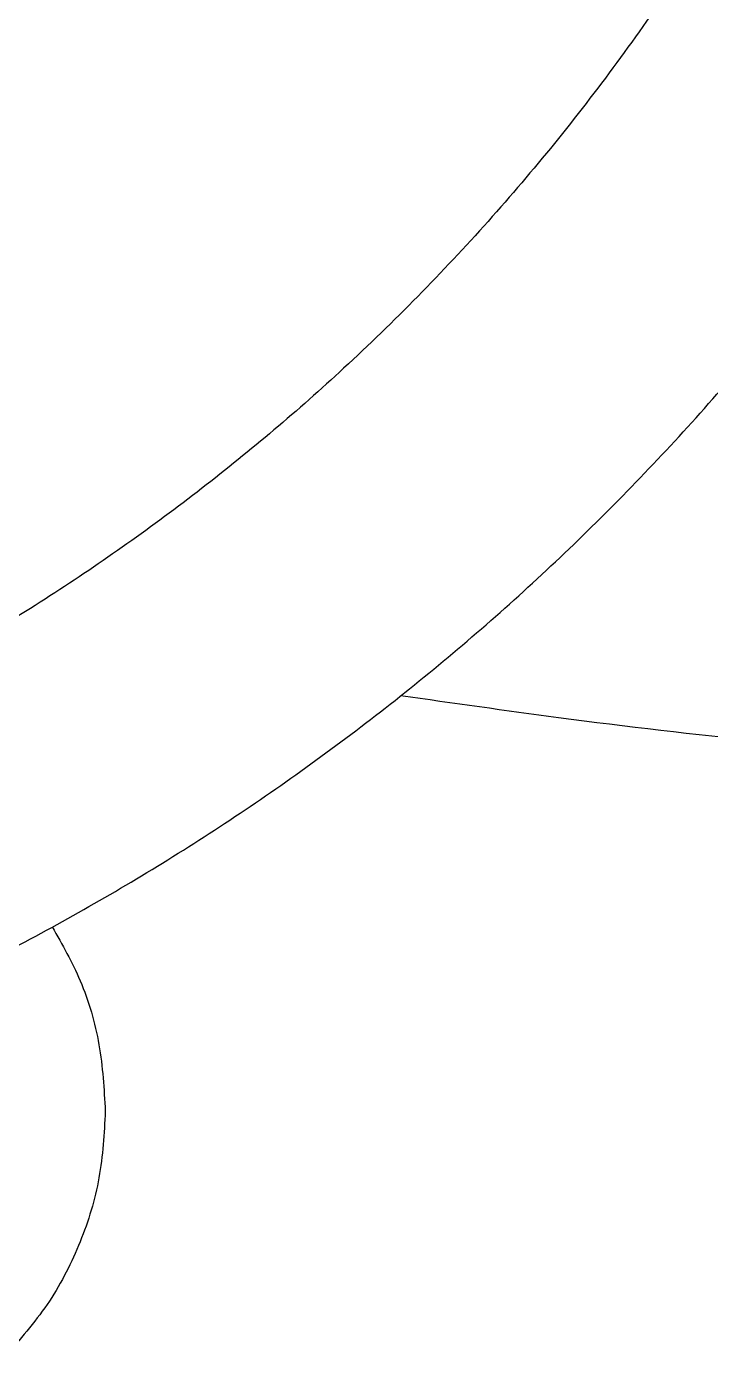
# Model space of a CAD drawing. Header units: millimetres. Extents: x 1953 to 4389, y 564 to 2287.
# Drawn here: x 3018.6 to 3066.4, y 821.6 to 914.3 of the extents above; entities that cross this region are included whole.
import ezdxf

# ---------------------------------------------------------------- set-up
doc = ezdxf.new("R2010")
doc.units = ezdxf.units.MM

msp = doc.modelspace()

# ---------------------------------------------------------------- linework, layer by layer
at = {"color": 7, "linetype": 'Continuous', "lineweight": 25}
for points, knots in [([(2938.32, 830.528), (2940.88, 830.553), (2944.46, 830.588), (2949.73, 830.867), (2954.194, 831.202), (2959.51, 831.768), (2965.079, 832.541), (2970.892, 833.551), (2976.864, 834.807), (2982.94, 836.318), (2989.078, 838.088), (2995.243, 840.123), (3001.406, 842.422), (3007.543, 844.987), (3013.631, 847.818), (3019.651, 850.911), (3025.584, 854.266), (3031.413, 857.878), (3037.123, 861.744), (3042.698, 865.858), (3048.125, 870.215), (3053.391, 874.809), (3058.482, 879.634), (3063.387, 884.682), (3068.094, 889.944), (3072.592, 895.414), (3076.87, 901.083), (3080.919, 906.94), (3084.729, 912.977), (3088.29, 919.182), (3091.595, 925.547), (3094.636, 932.06), (3097.405, 938.709), (3099.896, 945.483), (3102.101, 952.371), (3104.016, 959.36), (3105.634, 966.437), (3106.952, 973.591), (3107.965, 980.808), (3108.67, 988.075), (3109.062, 995.379), (3109.141, 1002.707), (3108.904, 1010.045), (3108.35, 1017.38), (3107.478, 1024.698), (3106.288, 1031.985), (3104.78, 1039.227), (3102.954, 1046.412), (3100.814, 1053.525), (3098.36, 1060.552), (3095.595, 1067.481), (3092.523, 1074.297), (3089.146, 1080.988), (3085.468, 1087.54), (3081.494, 1093.94), (3077.229, 1100.175), (3072.678, 1106.233), (3067.846, 1112.101), (3062.739, 1117.768), (3057.362, 1123.22), (3051.916, 1128.268), (3046.442, 1132.92), (3040.984, 1137.19), (3035.359, 1141.232), (3029.578, 1145.04), (3023.65, 1148.609), (3017.588, 1151.931), (3011.402, 1155.001), (3005.105, 1157.814), (2998.712, 1160.366), (2992.237, 1162.652), (2985.699, 1164.669), (2979.124, 1166.411), (2972.551, 1167.876), (2966.057, 1169.057), (2959.768, 1169.955), (2954.244, 1170.538), (2949.361, 1170.906), (2944.537, 1171.145), (2938.563, 1171.262), (2933.046, 1171.152), (2927.777, 1170.88), (2923.312, 1170.543), (2917.996, 1169.978), (2912.427, 1169.204), (2906.614, 1168.194), (2900.643, 1166.938), (2894.567, 1165.428), (2888.429, 1163.657), (2882.263, 1161.623), (2876.1, 1159.323), (2869.963, 1156.758), (2863.875, 1153.928), (2857.855, 1150.834), (2851.923, 1147.479), (2846.093, 1143.867), (2840.384, 1140.002), (2834.808, 1135.888), (2829.381, 1131.53), (2824.115, 1126.936), (2819.024, 1122.112), (2814.119, 1117.064), (2809.412, 1111.801), (2804.914, 1106.331), (2800.636, 1100.663), (2796.587, 1094.806), (2792.778, 1088.769), (2789.216, 1082.563), (2785.911, 1076.198), (2782.869, 1069.686), (2780.107, 1063.035), (2777.77, 1056.753), (2776.491, 1052.648), (2775.928, 1050.839)], [0, 0, 0, 0, 0.010207, 0.014274, 0.021037, 0.028056, 0.035587, 0.043451, 0.051578, 0.059911, 0.06841, 0.077044, 0.085791, 0.094634, 0.103558, 0.112554, 0.121612, 0.130726, 0.13989, 0.149098, 0.158347, 0.167633, 0.176954, 0.186306, 0.195688, 0.205098, 0.214535, 0.223996, 0.233481, 0.242989, 0.252518, 0.262068, 0.271639, 0.281229, 0.290838, 0.300466, 0.310113, 0.319778, 0.329461, 0.339162, 0.348881, 0.358618, 0.368373, 0.378146, 0.387938, 0.397748, 0.407578, 0.417427, 0.427296, 0.437185, 0.447097, 0.457031, 0.466988, 0.47697, 0.486979, 0.497016, 0.507082, 0.517181, 0.527315, 0.537488, 0.547704, 0.556915, 0.566123, 0.575327, 0.584526, 0.593719, 0.602905, 0.612082, 0.621247, 0.630396, 0.639524, 0.64862, 0.657668, 0.666638, 0.675463, 0.683979, 0.691963, 0.697606, 0.703501, 0.71122, 0.721427, 0.725494, 0.732257, 0.739276, 0.746807, 0.754671, 0.762798, 0.771131, 0.77963, 0.788264, 0.797011, 0.805853, 0.814778, 0.823774, 0.832832, 0.841946, 0.85111, 0.860318, 0.869567, 0.878853, 0.888174, 0.897526, 0.906908, 0.916318, 0.925755, 0.935216, 0.944701, 0.954208, 0.963738, 0.973288, 0.982858, 0.992449, 1, 1, 1, 1]), ([(3083.05, 958.8), (3082.749, 957.738), (3081.813, 954.434), (3079.906, 948.982), (3077.348, 942.455), (3074.463, 936.043), (3071.277, 929.755), (3067.789, 923.606), (3064.005, 917.611), (3059.928, 911.782), (3055.565, 906.133), (3050.921, 900.677), (3046.002, 895.428), (3040.993, 890.571), (3035.938, 886.1), (3030.88, 882.001), (3025.652, 878.128), (3020.264, 874.486), (3014.728, 871.083), (3009.056, 867.924), (3003.259, 865.017), (2997.351, 862.367), (2991.347, 859.978), (2985.265, 857.855), (2979.125, 856.003), (2972.958, 854.425), (2966.814, 853.126), (2960.805, 852.113), (2955.238, 851.402), (2950.392, 850.957), (2945.923, 850.679), (2942.018, 850.542), (2939.419, 850.532), (2938.37, 850.528)], [0, 0, 0, 0, 0.017078, 0.053144, 0.089298, 0.125545, 0.161888, 0.198335, 0.23489, 0.271563, 0.308361, 0.345297, 0.382382, 0.419634, 0.453214, 0.486783, 0.520336, 0.55387, 0.58738, 0.62086, 0.654303, 0.687696, 0.721023, 0.754256, 0.787351, 0.820228, 0.85273, 0.884498, 0.914491, 0.939551, 0.959781, 0.98378, 1, 1, 1, 1]), ([(3044.759, 867.573), (3048.441, 867.047), (3056.877, 865.843), (3067.635, 864.571), (3074.716, 863.921), (3077.017, 863.709)], [0, 0, 0, 0, 0.34342, 0.786745, 1, 1, 1, 1]), ([(3020.4, 851.387), (3021.096, 850.154), (3022.559, 847.563), (3023.843, 843.164), (3024.023, 840.05), (3024.113, 838.494)], [0, 0, 0, 0, 0.312215, 0.656107, 1, 1, 1, 1])]:
    msp.add_open_spline(points, degree=3, knots=knots, dxfattribs=at)
msp.add_open_spline([(3024.113, 838.494), (3024.027, 836.934), (3023.856, 833.815), (3022.468, 829.317), (3020.36, 825.109), (3018.326, 822.738), (3017.309, 821.553)], degree=3, dxfattribs=at)

doc.saveas('drawing.dxf')
